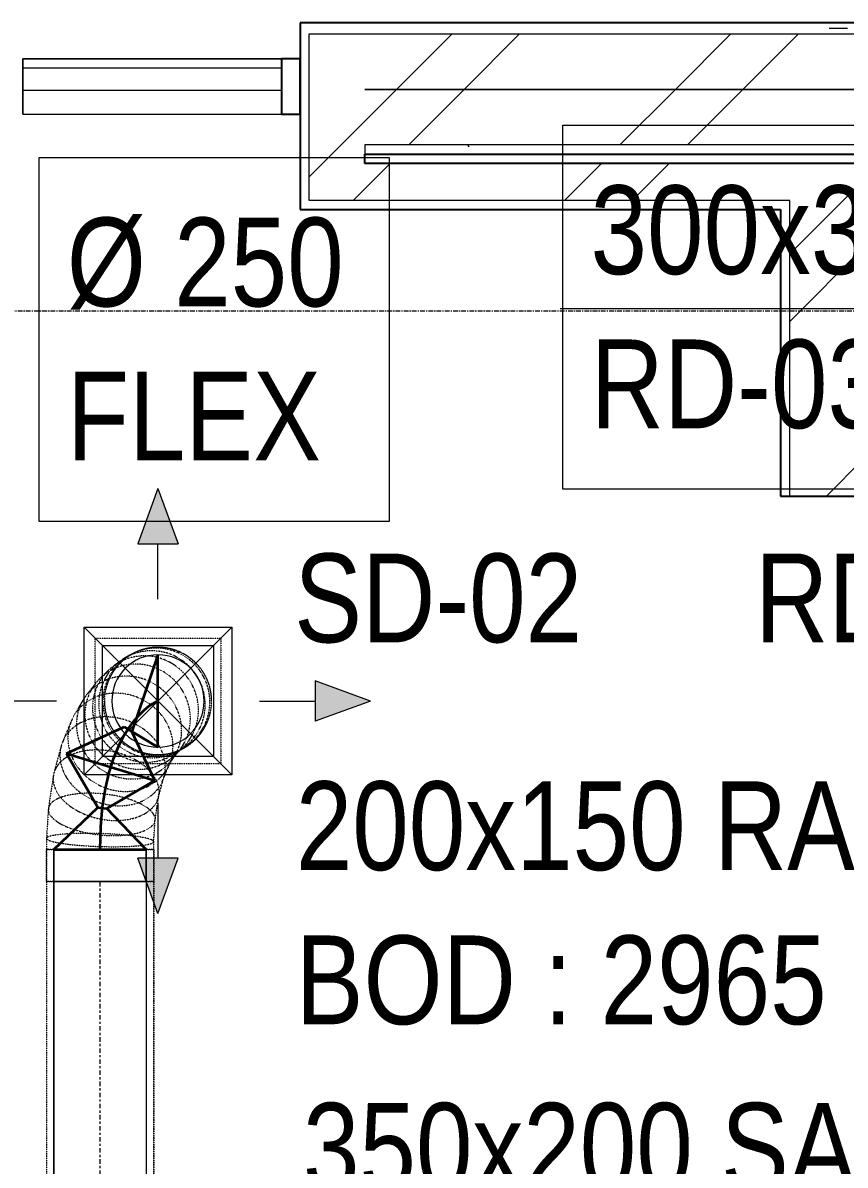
# Model space of a CAD drawing. Header units: inches. Extents: x -83664 to 20107, y -47222 to 19398.
# Drawn here: x -22297 to -20072, y -3073 to 15 of the extents above; entities that cross this region are included whole.
import ezdxf

# ---------------------------------------------------------------- set-up
doc = ezdxf.new("R2010")
doc.units = ezdxf.units.IN
doc.header["$MEASUREMENT"] = 0
for name, pattern in [('Center', [29.999999, 12, -6, 6, -6]), ('Grid Line', [22.225, 12.7, -3.175, 3.175, -3.175]), ('Hidden 0_50', [1.0584, 0.5292, -0.5292])]:
    doc.linetypes.add(name, pattern=pattern)
for name, color, linetype, lineweight, true_color in [('A-DETL', 7, 'Continuous', 18, 0x00a600), ('M-HVAC-DUCT', 7, 'Continuous', 9, 0xffe97f), ('M-HVAC-DUCT-PATT', 7, 'Continuous', 35, 0x007f00)]:
    doc.layers.add(name, color=color, linetype=linetype, lineweight=lineweight, true_color=true_color)
for name, color, linetype, lineweight in [('A-DETL-GENF', 7, 'Continuous', 9), ('A-GLAZ-CURT', 7, 'Continuous', 9), ('A-GLAZ-CWMG', 7, 'Continuous', 9), ('A-WALL', 7, 'Continuous', 9), ('A-WALL-PATT', 7, 'Continuous', 25), ('G-ANNO-TEXT', 7, 'Continuous', 9), ('M-HVAC-CDFF', 7, 'Continuous', 9), ('M-HVAC-DUCT-CNTR', 7, 'Center', 9), ('M-HVAC-DUCT-IDEN', 7, 'Continuous', 18), ('S-GRID', 7, 'Continuous', 9)]:
    doc.layers.add(name, color=color, linetype=linetype, lineweight=lineweight)
doc.styles.add('Arial Narrow_21', font='ARIALN.TTF', dxfattribs={"height": 240})
pattern_1 = [(45, (0, 0), (-377.1708, 377.1708), []), (45, (0, 571.5), (-377.1708, 377.1708), [])]
pattern_2 = [(0, (0, 0), (1219.2, 304.8), [50.292, -864.108, 50.292, -864.108, -4876.8]), (0, (0, 0), (1219.2, 304.8), [-1828.8, 50.292, -1778.508, 50.292, -864.108, -2133.6]), (0, (0, 0), (1219.2, 304.8), [-4572, 50.292, -559.308, 50.292, -1473.708]), (120, (457.2, 152.4), (-873.56454, 903.4582), [50.292, -864.108, 50.292, -864.108, -4876.8]), (120, (457.2, 152.4), (-873.56454, 903.4582), [-1828.8, 50.292, -1778.508, 50.292, -864.108, -2133.6]), (120, (457.2, 152.4), (-873.56454, 903.4582), [-4572, 50.292, -559.308, 50.292, -1473.708]), (240, (609.6, 762), (-345.63546, -1208.2582), [50.292, -864.108, 50.292, -864.108, -4876.8]), (240, (609.6, 762), (-345.63546, -1208.2582), [-1828.8, 50.292, -1778.508, 50.292, -864.108, -2133.6]), (240, (609.6, 762), (-345.63546, -1208.2582), [-4572, 50.292, -559.308, 50.292, -1473.708])]

# ---------------------------------------------------------------- blocks, each defined once
blk = doc.blocks.new('GCE-AT-Supply Air Rectangular Diffuser - 300x300-6788639-FIRST FLOOR AC CONDITIONING LAYOUT - PART A')
at = {"layer": 'A-DETL-GENF', "true_color": 0xff7f00}
for points in [[(54.6, 425), (0, 575), (-54.6, 425)], [(-425, -54.6), (-425, 54.6), (-575, 0)], [(425, -54.6), (575, 0), (425, 54.6)], [(0, -575), (54.6, -425), (-54.6, -425)]]:
    blk.add_hatch(color=30, dxfattribs=at).paths.add_polyline_path(points)
at = {"layer": 'A-DETL-GENF', "color": 30, "true_color": 0xff7f00}
for p, q in [((0, 575), (-54.6, 425)), ((0, 575), (54.6, 425)), ((-54.6, 425), (54.6, 425)), ((0, 275), (0, 425)), ((-200, -200), (200, 200)), ((-200, 200), (200, -200)), ((-200, -200), (-200, 200)), ((-200, 200), (200, 200)), ((200, 200), (200, -200)), ((-575, 0), (-425, 54.6)), ((-425, -54.6), (-425, 54.6)), ((425, 54.6), (425, -54.6)), ((575, 0), (425, 54.6)), ((-575, 0), (-425, -54.6)), ((275, 0), (425, 0)), ((-275, 0), (-425, 0)), ((575, 0), (425, -54.6)), ((200, -200), (-200, -200)), ((0, -275), (0, -425)), ((54.6, -425), (-54.6, -425)), ((0, -575), (-54.6, -425)), ((0, -575), (54.6, -425))]:
    blk.add_line(p, q, dxfattribs=at)
blk = doc.blocks.new('M_Rec to Rnd Transition - Angle - 60 Degree-8131099-FIRST FLOOR AC CONDITIONING LAYOUT - PART A')
at = {"layer": 'M-HVAC-DUCT', "color": 30, "true_color": 0xff7f00}
for p, q in [((0, 125), (86.6, 125)), ((86.6, 125), (0, 125)), ((0, 125), (0, -125)), ((0, -125), (0, 125)), ((86.6, 0), (86.6, 125)), ((86.6, 0), (86.6, 125)), ((86.6, -125), (86.6, 0)), ((86.6, -125), (86.6, 0)), ((0, -125), (86.6, -125)), ((86.6, -125), (0, -125))]:
    blk.add_line(p, q, dxfattribs=at)
blk = doc.blocks.new('M_Rectangular to Round Transition - Angle - 45 Degree-7600494-FIRST FLOOR AC CONDITIONING LAYOUT - PART A')
at = {"layer": 'M-HVAC-DUCT', "color": 30, "true_color": 0xff7f00}
for p, q in [((160335, 87412.4), (160335, 87712.4)), ((160335, 87712.4), (160635, 87712.4)), ((160635, 87712.4), (160635, 87412.4)), ((160635, 87412.4), (160335, 87412.4))]:
    blk.add_line(p, q, dxfattribs=at)
for start, end in [(90, 180), (0, 90), (180, 270), (270, 0)]:
    blk.add_arc((160485, 87562.4), 125, start, end, dxfattribs=at)
blk = doc.blocks.new('TEMW-SMBZ-HO-BM-HVAC-00002_rvt-1-FIRST FLOOR AC CONDITIONING LAYOUT - PART A')
at = {"layer": 'M-HVAC-DUCT', "color": 30, "linetype": 'Hidden 0_50', "true_color": 0xff7f00}
for p, q in [((129355, 96384), (129355, 96724)), ((129355, 96724), (129695, 96724)), ((129695, 96724), (129695, 96384)), ((129448.8, 96678), (129436.7, 96671.1)), ((129465.9, 96686.4), (129461.4, 96684.4)), ((129422.6, 96661.8), (129404.6, 96648.5)), ((129390.7, 96636.8), (129368.7, 96615.5)), ((129356.3, 96601.8), (129332, 96570.8)), ((129322, 96556.1), (129297.2, 96513.6)), ((129290.3, 96499.6), (129267, 96443.3)), ((129263.1, 96432), (129243.4, 96359.5)), ((129577.8, 96415.9), (129594.9, 96428.6)), ((129549.8, 96371.1), (129571.4, 96408.2)), ((129561.5, 96393.5), (129583.5, 96421.6)), ((129571.1, 96407.8), (129591.6, 96427.7)), ((129579.8, 96419.7), (129584.2, 96421.6)), ((129580.7, 96419.4), (129592.5, 96426.1)), ((129695, 96384), (129355, 96384)), ((129537.4, 96338.4), (129556.8, 96385.1)), ((129242, 96352.9), (129228.6, 96263.7)), ((129525.9, 96293.1), (129541.3, 96349.7)), ((129517, 96231), (129527.3, 96299.8)), ((129228.4, 96261.9), (129223.4, 96182.8)), ((129513.4, 96173.4), (129517.1, 96232.8)), ((129223.4, 96182.6), (129223.4, 96152.6)), ((129223.4, 96152.6), (129513.4, 96152.6)), ((129223.4, 96152.6), (129513.4, 96152.6)), ((129223.4, 96066), (129223.4, 96152.6)), ((129223.4, 96152.6), (129223.4, 96066)), ((129368.4, 96152.6), (129223.4, 96152.6)), ((129368.4, 96152.6), (129223.4, 96152.6)), ((129513.4, 96152.6), (129368.4, 96152.6)), ((129513.4, 96152.6), (129368.4, 96152.6)), ((129513.4, 96152.6), (129513.4, 96173.6)), ((129513.4, 96066), (129513.4, 96152.6)), ((129513.4, 96152.6), (129513.4, 96066)), ((129513.4, 96066), (129223.4, 96066)), ((129223.4, 96066), (129513.4, 96066)), ((129513.4, 96066), (129223.4, 96066)), ((129223.4, 96066), (129513.4, 96066)), ((129223.4, 96066), (129223.4, 94732.8)), ((129223.4, 96066), (129223.4, 94732.8)), ((129513.4, 94732.8), (129513.4, 96066)), ((129513.4, 96066), (129513.4, 94732.8))]:
    blk.add_line(p, q, dxfattribs=at)
at = {"layer": 'M-HVAC-DUCT', "color": 30, "true_color": 0xff7f00}
for p, q in [((129243.4, 96066), (129493.4, 96066)), ((129493.4, 96066), (129243.4, 96066)), ((129243.4, 94732.8), (129243.4, 96066)), ((129243.4, 96066), (129243.4, 94732.8)), ((129493.4, 96066), (129493.4, 94732.8)), ((129493.4, 96066), (129493.4, 94732.8))]:
    blk.add_line(p, q, dxfattribs=at)
at = {"layer": 'M-HVAC-DUCT', "color": 30, "linetype": 'Hidden 0_50', "true_color": 0xff7f00}
for start, end in [(90, 180), (348.1411, 168.1411), (0, 90), (168.1411, 348.1411), (180, 270), (270, 0)]:
    blk.add_arc((129525, 96554), 145, start, end, dxfattribs=at)
for points in [[(129631.8, 96501.7), (129634.2, 96513.9), (129635.8, 96539.1), (129628.3, 96576.5), (129611.5, 96610.9), (129586.5, 96639.9), (129555, 96661.5), (129519.1, 96674.4), (129481.4, 96677.5), (129444.3, 96670.8), (129410.4, 96654.6), (129382, 96630.1), (129361, 96598.9), (129353, 96575.1), (129350.6, 96562.8)], [(129649.8, 96515), (129652.3, 96527.3), (129654.1, 96552.7), (129646.9, 96590.3), (129630.3, 96624.7), (129605.3, 96653.8), (129573.8, 96675.5), (129537.9, 96688.2), (129500, 96691.3), (129462.6, 96684.4), (129428.4, 96668), (129399.7, 96643.2), (129378.4, 96611.8), (129370.2, 96587.8), (129367.6, 96575.5)], [(129662.3, 96522.1), (129664.9, 96534.5), (129666.8, 96559.9), (129659.7, 96597.5), (129643.1, 96632), (129618.2, 96661.1), (129586.6, 96682.7), (129550.5, 96695.5), (129512.4, 96698.4), (129474.9, 96691.4), (129440.5, 96674.8), (129411.5, 96649.9), (129390, 96618.4), (129381.6, 96594.3), (129379, 96581.9)], [(129666.9, 96524.2), (129669.5, 96536.6), (129671.5, 96562), (129664.4, 96599.7), (129647.8, 96634.2), (129622.9, 96663.2), (129591.3, 96684.8), (129555.2, 96697.5), (129517, 96700.4), (129479.4, 96693.4), (129444.8, 96676.8), (129415.8, 96651.9), (129394.2, 96620.2), (129385.7, 96596.2), (129383.1, 96583.8)], [(129610.2, 96480.8), (129612.5, 96493), (129613.8, 96517.9), (129605.9, 96554.9), (129588.8, 96588.9), (129563.6, 96617.7), (129531.9, 96639.2), (129496.1, 96652.1), (129458.5, 96655.4), (129421.6, 96648.9), (129388, 96633), (129360, 96608.9), (129339.5, 96578.1), (129331.8, 96554.6), (129329.5, 96542.5)], [(129587.1, 96451.4), (129589.1, 96463.2), (129590, 96487.6), (129581.5, 96523.8), (129563.8, 96557.1), (129538.2, 96585.4), (129506.3, 96606.6), (129470.4, 96619.4), (129432.8, 96622.7), (129396.2, 96616.5), (129363, 96601.2), (129335.6, 96577.7), (129315.7, 96547.8), (129308.4, 96524.8), (129306.3, 96513)], [(129383.1, 96583.8), (129380.5, 96571.4), (129378.6, 96545.9), (129385.6, 96508.3), (129402.2, 96473.8), (129427.1, 96444.7), (129458.8, 96423.1), (129494.9, 96410.4), (129533.1, 96407.5), (129570.7, 96414.6), (129605.2, 96431.2), (129634.3, 96456.1), (129655.9, 96487.7), (129664.3, 96511.8), (129666.9, 96524.2)], [(129564.3, 96412.2), (129566, 96423.5), (129566.2, 96446.8), (129556.8, 96481.4), (129538.4, 96513.4), (129512, 96540.5), (129479.7, 96560.9), (129443.5, 96573.2), (129406, 96576.6), (129369.6, 96570.9), (129337, 96556.4), (129310.2, 96534.2), (129291.1, 96505.6), (129284.5, 96483.8), (129282.7, 96472.5)], [(129350.6, 96562.8), (129348.2, 96550.6), (129346.6, 96525.3), (129354, 96488), (129370.8, 96453.6), (129395.9, 96424.6), (129427.4, 96403), (129463.2, 96390.1), (129501, 96387), (129538.1, 96393.7), (129572, 96409.9), (129600.4, 96434.4), (129621.3, 96465.6), (129629.4, 96489.4), (129631.8, 96501.7)], [(129367.6, 96575.5), (129365.1, 96563.1), (129363.3, 96537.8), (129370.6, 96500.2), (129387.2, 96465.7), (129412.1, 96436.7), (129443.6, 96415), (129479.6, 96402.2), (129517.5, 96399.2), (129554.8, 96406.1), (129589, 96422.5), (129617.7, 96447.2), (129639, 96478.7), (129647.3, 96502.7), (129649.8, 96515)], [(129379, 96581.9), (129376.4, 96569.6), (129374.5, 96544.1), (129381.6, 96506.5), (129398.2, 96472), (129423.1, 96442.9), (129454.7, 96421.3), (129490.7, 96408.6), (129528.8, 96405.7), (129566.4, 96412.7), (129600.8, 96429.2), (129629.8, 96454.1), (129651.3, 96485.7), (129659.7, 96509.7), (129662.3, 96522.1)], [(129329.5, 96542.5), (129327.3, 96530.4), (129326, 96505.4), (129333.8, 96468.5), (129351, 96434.4), (129376.2, 96405.7), (129407.8, 96384.1), (129443.7, 96371.2), (129481.3, 96368), (129518.2, 96374.5), (129551.7, 96390.3), (129579.7, 96414.5), (129600.2, 96445.2), (129608, 96468.7), (129610.2, 96480.8)], [(129543.9, 96362.9), (129545.2, 96373.1), (129544.5, 96394.1), (129533.7, 96425.5), (129514, 96454.5), (129486.7, 96479.1), (129453.6, 96497.8), (129417, 96509.1), (129379.4, 96512.4), (129343.4, 96507.4), (129311.3, 96494.5), (129285.5, 96474.5), (129267.6, 96448.8), (129261.8, 96429), (129260.5, 96418.8)], [(129306.3, 96513), (129304.3, 96501.1), (129303.4, 96476.7), (129311.9, 96440.5), (129329.6, 96407.2), (129355.2, 96378.9), (129387.1, 96357.7), (129423, 96345), (129460.6, 96341.6), (129497.2, 96347.8), (129530.4, 96363.1), (129557.8, 96386.6), (129577.7, 96416.6), (129585, 96439.5), (129587.1, 96451.4)], [(129282.7, 96472.5), (129281, 96461.2), (129280.8, 96437.9), (129290.2, 96403.3), (129308.7, 96371.3), (129335, 96344.2), (129367.4, 96323.8), (129403.5, 96311.5), (129441.1, 96308), (129477.4, 96313.8), (129510.1, 96328.3), (129536.9, 96350.5), (129555.9, 96379.1), (129562.6, 96400.9), (129564.3, 96412.2)], [(129527.8, 96303.5), (129528.5, 96311.6), (129526.6, 96328.3), (129514.1, 96353.2), (129492.7, 96376.2), (129464, 96395.9), (129429.9, 96410.8), (129392.8, 96420), (129355, 96422.7), (129319.3, 96418.9), (129288.1, 96408.8), (129263.4, 96393.1), (129247, 96372.8), (129242.3, 96357.2), (129241.6, 96349.1)], [(129260.5, 96418.8), (129259.3, 96408.6), (129260, 96387.6), (129270.7, 96356.2), (129290.4, 96327.2), (129317.8, 96302.6), (129350.9, 96283.9), (129387.4, 96272.6), (129425, 96269.3), (129461.1, 96274.3), (129493.1, 96287.2), (129518.9, 96307.2), (129536.8, 96332.9), (129542.6, 96352.7), (129543.9, 96362.9)], [(129241.6, 96349.1), (129240.9, 96341), (129242.8, 96324.4), (129255.3, 96299.4), (129276.6, 96276.4), (129305.3, 96256.7), (129339.4, 96241.8), (129376.6, 96232.6), (129414.3, 96229.9), (129450, 96233.7), (129481.3, 96243.8), (129506, 96259.5), (129522.4, 96279.8), (129527.1, 96295.4), (129527.8, 96303.5)], [(129517.2, 96233.3), (129517.4, 96238.2), (129514.5, 96248.1), (129500.5, 96263.1), (129477.8, 96277), (129447.9, 96288.9), (129412.9, 96297.9), (129375.2, 96303.5), (129337.3, 96305.3), (129301.9, 96303.1), (129271.2, 96297.1), (129247.5, 96287.8), (129232.3, 96275.6), (129228.6, 96266.3), (129228.4, 96261.4)], [(129228.4, 96261.4), (129228.2, 96256.5), (129231.1, 96246.6), (129245.1, 96231.6), (129267.8, 96217.7), (129297.6, 96205.8), (129332.6, 96196.8), (129370.3, 96191.2), (129408.2, 96189.4), (129443.7, 96191.6), (129474.3, 96197.5), (129498, 96206.9), (129513.2, 96219.1), (129517, 96228.4), (129517.2, 96233.3)], [(129513.4, 96173.6), (129513.4, 96175.1), (129510.1, 96178.2), (129495.4, 96183), (129472.1, 96187.4), (129441.7, 96191.1), (129406.3, 96194), (129368.4, 96195.8), (129330.4, 96196.4), (129295.1, 96195.7), (129264.7, 96193.8), (129241.4, 96190.9), (129226.7, 96187.1), (129223.4, 96184.2), (129223.4, 96182.6)], [(129223.4, 96182.6), (129223.4, 96181.1), (129226.7, 96178), (129241.4, 96173.2), (129264.7, 96168.8), (129295.1, 96165.1), (129330.4, 96162.2), (129368.4, 96160.4), (129406.3, 96159.8), (129441.7, 96160.5), (129472.1, 96162.4), (129495.4, 96165.3), (129510.1, 96169.1), (129513.4, 96172), (129513.4, 96173.6)]]:
    blk.add_open_spline(points, degree=3, dxfattribs=at)
at = {"layer": 'M-HVAC-DUCT-CNTR', "color": 30, "true_color": 0xff7f00}
blk.add_line((129368.4, 94732.8), (129368.4, 96066), dxfattribs=at)
at = {"layer": 'M-HVAC-DUCT-CNTR', "color": 30, "linetype": 'Continuous', "lineweight": 35, "true_color": 0xff7f00}
blk.add_open_spline([(129368.4, 96152.6), (129368.4, 96496.3), (129525, 96554), (129525, 96554)], degree=3, dxfattribs=at)
at = {"layer": 'M-HVAC-DUCT-PATT', "color": 30, "true_color": 0xff7f00}
for p, q in [((129525, 96679), (129454, 96471.1)), ((129525, 96429), (129525, 96679)), ((129277.7, 96412), (129433.6, 96484.5)), ((129525, 96429), (129433.6, 96484.5)), ((129433.6, 96484.5), (129454, 96471.1)), ((129516.8, 96339), (129454, 96471.1)), ((129277.7, 96412), (129516.8, 96339)), ((129277.7, 96412), (129516.8, 96339)), ((129277.7, 96412), (129362.6, 96266.3)), ((129516.8, 96339), (129386.9, 96263.3)), ((129243.4, 96152.6), (129362.6, 96266.3)), ((129362.6, 96266.3), (129386.9, 96263.3)), ((129493.4, 96152.6), (129386.9, 96263.3)), ((129243.4, 96152.6), (129493.4, 96152.6)), ((129243.4, 96152.6), (129493.4, 96152.6))]:
    blk.add_line(p, q, dxfattribs=at)
at = {"layer": 'M-HVAC-CDFF', "color": 6, "linetype": 'Hidden 0_50', "lineweight": 9, "true_color": 0xff00ff}
blk.add_blockref('GCE-AT-Supply Air Rectangular Diffuser - 300x300-6788639-FIRST FLOOR AC CONDITIONING LAYOUT - PART A', (129525, 96554), dxfattribs=at)
at = {"layer": 'M-HVAC-DUCT', "color": 6, "linetype": 'Hidden 0_50', "lineweight": 9, "true_color": 0xff00ff}
for name, p, rotation in [('M_Rectangular to Round Transition - Angle - 45 Degree-7600494-FIRST FLOOR AC CONDITIONING LAYOUT - PART A', (290010, 184116.4), 180), ('M_Rec to Rnd Transition - Angle - 60 Degree-8131099-FIRST FLOOR AC CONDITIONING LAYOUT - PART A', (129368.4, 96066), 90)]:
    blk.add_blockref(name, p, dxfattribs=dict(at, rotation=rotation))
blk = doc.blocks.new('TEMW-SMBZ-HO-BM-HVAC-00002_rvt-2-FIRST FLOOR AC CONDITIONING LAYOUT - PART A')
at = {"layer": 'M-HVAC-DUCT', "color": 30, "linetype": 'Hidden 0_50', "true_color": 0xff7f00}
for p, q in [((129355, 96384), (129355, 96724)), ((129355, 96724), (129695, 96724)), ((129695, 96724), (129695, 96384)), ((129448.8, 96678), (129436.7, 96671.1)), ((129465.9, 96686.4), (129461.4, 96684.4)), ((129422.6, 96661.8), (129404.6, 96648.5)), ((129390.7, 96636.8), (129368.7, 96615.5)), ((129356.3, 96601.8), (129332, 96570.8)), ((129322, 96556.1), (129297.2, 96513.6)), ((129290.3, 96499.6), (129267, 96443.3)), ((129263.1, 96432), (129243.4, 96359.5)), ((129577.8, 96415.9), (129594.9, 96428.6)), ((129549.8, 96371.1), (129571.4, 96408.2)), ((129561.5, 96393.5), (129583.5, 96421.6)), ((129571.1, 96407.8), (129591.6, 96427.7)), ((129579.8, 96419.7), (129584.2, 96421.6)), ((129580.7, 96419.4), (129592.5, 96426.1)), ((129695, 96384), (129355, 96384)), ((129537.4, 96338.4), (129556.8, 96385.1)), ((129242, 96352.9), (129228.6, 96263.7)), ((129525.9, 96293.1), (129541.3, 96349.7)), ((129517, 96231), (129527.3, 96299.8)), ((129228.4, 96261.9), (129223.4, 96182.8)), ((129513.4, 96173.4), (129517.1, 96232.8)), ((129223.4, 96182.6), (129223.4, 96152.6)), ((129223.4, 96152.6), (129513.4, 96152.6)), ((129223.4, 96152.6), (129513.4, 96152.6)), ((129223.4, 96066), (129223.4, 96152.6)), ((129223.4, 96152.6), (129223.4, 96066)), ((129368.4, 96152.6), (129223.4, 96152.6)), ((129368.4, 96152.6), (129223.4, 96152.6)), ((129513.4, 96152.6), (129368.4, 96152.6)), ((129513.4, 96152.6), (129368.4, 96152.6)), ((129513.4, 96152.6), (129513.4, 96173.6)), ((129513.4, 96066), (129513.4, 96152.6)), ((129513.4, 96152.6), (129513.4, 96066)), ((129513.4, 96066), (129223.4, 96066)), ((129223.4, 96066), (129513.4, 96066)), ((129513.4, 96066), (129223.4, 96066)), ((129223.4, 96066), (129513.4, 96066)), ((129223.4, 96066), (129223.4, 94732.8)), ((129223.4, 96066), (129223.4, 94732.8)), ((129513.4, 94732.8), (129513.4, 96066)), ((129513.4, 96066), (129513.4, 94732.8))]:
    blk.add_line(p, q, dxfattribs=at)
at = {"layer": 'M-HVAC-DUCT', "color": 30, "true_color": 0xff7f00}
for p, q in [((129243.4, 96066), (129493.4, 96066)), ((129493.4, 96066), (129243.4, 96066)), ((129243.4, 94732.8), (129243.4, 96066)), ((129243.4, 96066), (129243.4, 94732.8)), ((129493.4, 96066), (129493.4, 94732.8)), ((129493.4, 96066), (129493.4, 94732.8))]:
    blk.add_line(p, q, dxfattribs=at)
at = {"layer": 'M-HVAC-DUCT', "color": 30, "linetype": 'Hidden 0_50', "true_color": 0xff7f00}
for start, end in [(90, 180), (348.1411, 168.1411), (0, 90), (168.1411, 348.1411), (180, 270), (270, 0)]:
    blk.add_arc((129525, 96554), 145, start, end, dxfattribs=at)
for points in [[(129631.8, 96501.7), (129634.2, 96513.9), (129635.8, 96539.1), (129628.3, 96576.5), (129611.5, 96610.9), (129586.5, 96639.9), (129555, 96661.5), (129519.1, 96674.4), (129481.4, 96677.5), (129444.3, 96670.8), (129410.4, 96654.6), (129382, 96630.1), (129361, 96598.9), (129353, 96575.1), (129350.6, 96562.8)], [(129649.8, 96515), (129652.3, 96527.3), (129654.1, 96552.7), (129646.9, 96590.3), (129630.3, 96624.7), (129605.3, 96653.8), (129573.8, 96675.5), (129537.9, 96688.2), (129500, 96691.3), (129462.6, 96684.4), (129428.4, 96668), (129399.7, 96643.2), (129378.4, 96611.8), (129370.2, 96587.8), (129367.6, 96575.5)], [(129662.3, 96522.1), (129664.9, 96534.5), (129666.8, 96559.9), (129659.7, 96597.5), (129643.1, 96632), (129618.2, 96661.1), (129586.6, 96682.7), (129550.5, 96695.5), (129512.4, 96698.4), (129474.9, 96691.4), (129440.5, 96674.8), (129411.5, 96649.9), (129390, 96618.4), (129381.6, 96594.3), (129379, 96581.9)], [(129666.9, 96524.2), (129669.5, 96536.6), (129671.5, 96562), (129664.4, 96599.7), (129647.8, 96634.2), (129622.9, 96663.2), (129591.3, 96684.8), (129555.2, 96697.5), (129517, 96700.4), (129479.4, 96693.4), (129444.8, 96676.8), (129415.8, 96651.9), (129394.2, 96620.2), (129385.7, 96596.2), (129383.1, 96583.8)], [(129610.2, 96480.8), (129612.5, 96493), (129613.8, 96517.9), (129605.9, 96554.9), (129588.8, 96588.9), (129563.6, 96617.7), (129531.9, 96639.2), (129496.1, 96652.1), (129458.5, 96655.4), (129421.6, 96648.9), (129388, 96633), (129360, 96608.9), (129339.5, 96578.1), (129331.8, 96554.6), (129329.5, 96542.5)], [(129587.1, 96451.4), (129589.1, 96463.2), (129590, 96487.6), (129581.5, 96523.8), (129563.8, 96557.1), (129538.2, 96585.4), (129506.3, 96606.6), (129470.4, 96619.4), (129432.8, 96622.7), (129396.2, 96616.5), (129363, 96601.2), (129335.6, 96577.7), (129315.7, 96547.8), (129308.4, 96524.8), (129306.3, 96513)], [(129383.1, 96583.8), (129380.5, 96571.4), (129378.6, 96545.9), (129385.6, 96508.3), (129402.2, 96473.8), (129427.1, 96444.7), (129458.8, 96423.1), (129494.9, 96410.4), (129533.1, 96407.5), (129570.7, 96414.6), (129605.2, 96431.2), (129634.3, 96456.1), (129655.9, 96487.7), (129664.3, 96511.8), (129666.9, 96524.2)], [(129564.3, 96412.2), (129566, 96423.5), (129566.2, 96446.8), (129556.8, 96481.4), (129538.4, 96513.4), (129512, 96540.5), (129479.7, 96560.9), (129443.5, 96573.2), (129406, 96576.6), (129369.6, 96570.9), (129337, 96556.4), (129310.2, 96534.2), (129291.1, 96505.6), (129284.5, 96483.8), (129282.7, 96472.5)], [(129350.6, 96562.8), (129348.2, 96550.6), (129346.6, 96525.3), (129354, 96488), (129370.8, 96453.6), (129395.9, 96424.6), (129427.4, 96403), (129463.2, 96390.1), (129501, 96387), (129538.1, 96393.7), (129572, 96409.9), (129600.4, 96434.4), (129621.3, 96465.6), (129629.4, 96489.4), (129631.8, 96501.7)], [(129367.6, 96575.5), (129365.1, 96563.1), (129363.3, 96537.8), (129370.6, 96500.2), (129387.2, 96465.7), (129412.1, 96436.7), (129443.6, 96415), (129479.6, 96402.2), (129517.5, 96399.2), (129554.8, 96406.1), (129589, 96422.5), (129617.7, 96447.2), (129639, 96478.7), (129647.3, 96502.7), (129649.8, 96515)], [(129379, 96581.9), (129376.4, 96569.6), (129374.5, 96544.1), (129381.6, 96506.5), (129398.2, 96472), (129423.1, 96442.9), (129454.7, 96421.3), (129490.7, 96408.6), (129528.8, 96405.7), (129566.4, 96412.7), (129600.8, 96429.2), (129629.8, 96454.1), (129651.3, 96485.7), (129659.7, 96509.7), (129662.3, 96522.1)], [(129329.5, 96542.5), (129327.3, 96530.4), (129326, 96505.4), (129333.8, 96468.5), (129351, 96434.4), (129376.2, 96405.7), (129407.8, 96384.1), (129443.7, 96371.2), (129481.3, 96368), (129518.2, 96374.5), (129551.7, 96390.3), (129579.7, 96414.5), (129600.2, 96445.2), (129608, 96468.7), (129610.2, 96480.8)], [(129543.9, 96362.9), (129545.2, 96373.1), (129544.5, 96394.1), (129533.7, 96425.5), (129514, 96454.5), (129486.7, 96479.1), (129453.6, 96497.8), (129417, 96509.1), (129379.4, 96512.4), (129343.4, 96507.4), (129311.3, 96494.5), (129285.5, 96474.5), (129267.6, 96448.8), (129261.8, 96429), (129260.5, 96418.8)], [(129306.3, 96513), (129304.3, 96501.1), (129303.4, 96476.7), (129311.9, 96440.5), (129329.6, 96407.2), (129355.2, 96378.9), (129387.1, 96357.7), (129423, 96345), (129460.6, 96341.6), (129497.2, 96347.8), (129530.4, 96363.1), (129557.8, 96386.6), (129577.7, 96416.6), (129585, 96439.5), (129587.1, 96451.4)], [(129282.7, 96472.5), (129281, 96461.2), (129280.8, 96437.9), (129290.2, 96403.3), (129308.7, 96371.3), (129335, 96344.2), (129367.4, 96323.8), (129403.5, 96311.5), (129441.1, 96308), (129477.4, 96313.8), (129510.1, 96328.3), (129536.9, 96350.5), (129555.9, 96379.1), (129562.6, 96400.9), (129564.3, 96412.2)], [(129527.8, 96303.5), (129528.5, 96311.6), (129526.6, 96328.3), (129514.1, 96353.2), (129492.7, 96376.2), (129464, 96395.9), (129429.9, 96410.8), (129392.8, 96420), (129355, 96422.7), (129319.3, 96418.9), (129288.1, 96408.8), (129263.4, 96393.1), (129247, 96372.8), (129242.3, 96357.2), (129241.6, 96349.1)], [(129260.5, 96418.8), (129259.3, 96408.6), (129260, 96387.6), (129270.7, 96356.2), (129290.4, 96327.2), (129317.8, 96302.6), (129350.9, 96283.9), (129387.4, 96272.6), (129425, 96269.3), (129461.1, 96274.3), (129493.1, 96287.2), (129518.9, 96307.2), (129536.8, 96332.9), (129542.6, 96352.7), (129543.9, 96362.9)], [(129241.6, 96349.1), (129240.9, 96341), (129242.8, 96324.4), (129255.3, 96299.4), (129276.6, 96276.4), (129305.3, 96256.7), (129339.4, 96241.8), (129376.6, 96232.6), (129414.3, 96229.9), (129450, 96233.7), (129481.3, 96243.8), (129506, 96259.5), (129522.4, 96279.8), (129527.1, 96295.4), (129527.8, 96303.5)], [(129517.2, 96233.3), (129517.4, 96238.2), (129514.5, 96248.1), (129500.5, 96263.1), (129477.8, 96277), (129447.9, 96288.9), (129412.9, 96297.9), (129375.2, 96303.5), (129337.3, 96305.3), (129301.9, 96303.1), (129271.2, 96297.1), (129247.5, 96287.8), (129232.3, 96275.6), (129228.6, 96266.3), (129228.4, 96261.4)], [(129228.4, 96261.4), (129228.2, 96256.5), (129231.1, 96246.6), (129245.1, 96231.6), (129267.8, 96217.7), (129297.6, 96205.8), (129332.6, 96196.8), (129370.3, 96191.2), (129408.2, 96189.4), (129443.7, 96191.6), (129474.3, 96197.5), (129498, 96206.9), (129513.2, 96219.1), (129517, 96228.4), (129517.2, 96233.3)], [(129513.4, 96173.6), (129513.4, 96175.1), (129510.1, 96178.2), (129495.4, 96183), (129472.1, 96187.4), (129441.7, 96191.1), (129406.3, 96194), (129368.4, 96195.8), (129330.4, 96196.4), (129295.1, 96195.7), (129264.7, 96193.8), (129241.4, 96190.9), (129226.7, 96187.1), (129223.4, 96184.2), (129223.4, 96182.6)], [(129223.4, 96182.6), (129223.4, 96181.1), (129226.7, 96178), (129241.4, 96173.2), (129264.7, 96168.8), (129295.1, 96165.1), (129330.4, 96162.2), (129368.4, 96160.4), (129406.3, 96159.8), (129441.7, 96160.5), (129472.1, 96162.4), (129495.4, 96165.3), (129510.1, 96169.1), (129513.4, 96172), (129513.4, 96173.6)]]:
    blk.add_open_spline(points, degree=3, dxfattribs=at)
at = {"layer": 'M-HVAC-DUCT-CNTR', "color": 30, "true_color": 0xff7f00}
blk.add_line((129368.4, 94732.8), (129368.4, 96066), dxfattribs=at)
at = {"layer": 'M-HVAC-DUCT-CNTR', "color": 30, "linetype": 'Continuous', "lineweight": 35, "true_color": 0xff7f00}
blk.add_open_spline([(129368.4, 96152.6), (129368.4, 96496.3), (129525, 96554), (129525, 96554)], degree=3, dxfattribs=at)
at = {"layer": 'M-HVAC-DUCT-PATT', "color": 30, "true_color": 0xff7f00}
for p, q in [((129525, 96679), (129454, 96471.1)), ((129525, 96429), (129525, 96679)), ((129277.7, 96412), (129433.6, 96484.5)), ((129525, 96429), (129433.6, 96484.5)), ((129433.6, 96484.5), (129454, 96471.1)), ((129516.8, 96339), (129454, 96471.1)), ((129277.7, 96412), (129516.8, 96339)), ((129277.7, 96412), (129516.8, 96339)), ((129277.7, 96412), (129362.6, 96266.3)), ((129516.8, 96339), (129386.9, 96263.3)), ((129243.4, 96152.6), (129362.6, 96266.3)), ((129362.6, 96266.3), (129386.9, 96263.3)), ((129493.4, 96152.6), (129386.9, 96263.3)), ((129243.4, 96152.6), (129493.4, 96152.6)), ((129243.4, 96152.6), (129493.4, 96152.6))]:
    blk.add_line(p, q, dxfattribs=at)
at = {"layer": 'M-HVAC-CDFF', "color": 6, "linetype": 'Hidden 0_50', "lineweight": 9, "true_color": 0xff00ff}
blk.add_blockref('GCE-AT-Supply Air Rectangular Diffuser - 300x300-6788639-FIRST FLOOR AC CONDITIONING LAYOUT - PART A', (129525, 96554), dxfattribs=at)
at = {"layer": 'M-HVAC-DUCT', "color": 6, "linetype": 'Hidden 0_50', "lineweight": 9, "true_color": 0xff00ff}
for name, p, rotation in [('M_Rectangular to Round Transition - Angle - 45 Degree-7600494-FIRST FLOOR AC CONDITIONING LAYOUT - PART A', (290010, 184116.4), 180), ('M_Rec to Rnd Transition - Angle - 60 Degree-8131099-FIRST FLOOR AC CONDITIONING LAYOUT - PART A', (129368.4, 96066), 90)]:
    blk.add_blockref(name, p, dxfattribs=dict(at, rotation=rotation))
blk = doc.blocks.new('System Panel - Solid-1052262-FIRST FLOOR AC CONDITIONING LAYOUT - PART A')
at = {"layer": 'A-GLAZ-CURT', "color": 9, "lineweight": 18, "true_color": 0xbbbbbb}
for p, q in [((350, 10.5), (-350, 10.5)), ((-350, 10.5), (-350, -49.5)), ((350, -49.5), (350, 10.5)), ((-350, -49.5), (350, -49.5))]:
    blk.add_line(p, q, dxfattribs=at)
at = {"layer": 'A-GLAZ-CURT', "color": 9, "true_color": 0xbbbbbb}
for p, q in [((-350, -49.5), (-350, 10.5)), ((350, 10.5), (-350, 10.5)), ((350, 10.5), (350, -49.5)), ((-350, -49.5), (350, -49.5))]:
    blk.add_line(p, q, dxfattribs=at)
blk = doc.blocks.new('Rectangular Mullion - 50 x 150mm-643793-FIRST FLOOR AC CONDITIONING LAYOUT - PART A')
at = {"layer": 'A-GLAZ-CWMG', "color": 9, "true_color": 0xbbbbbb}
for p, q in [((76254.4, 63232.7), (76404.4, 63232.7)), ((76404.4, 63232.7), (76254.4, 63232.7)), ((76254.4, 63232.7), (76254.4, 62532.7)), ((76254.4, 62532.7), (76254.4, 63232.7)), ((76404.4, 62532.7), (76404.4, 63232.7)), ((76404.4, 62532.7), (76404.4, 63232.7)), ((76254.4, 62532.7), (76404.4, 62532.7)), ((76404.4, 62532.7), (76254.4, 62532.7))]:
    blk.add_line(p, q, dxfattribs=at)
blk = doc.blocks.new('Rectangular Mullion - 50 x 150mm-423468-FIRST FLOOR AC CONDITIONING LAYOUT - PART A')
at = {"layer": 'A-GLAZ-CWMG', "color": 9, "lineweight": 25, "true_color": 0xbbbbbb}
for p, q in [((0, 75), (-50, 75)), ((-50, 75), (-50, -75)), ((0, -75), (0, 75)), ((-50, -75), (0, -75))]:
    blk.add_line(p, q, dxfattribs=at)
at = {"layer": 'A-GLAZ-CWMG', "color": 9, "true_color": 0xbbbbbb}
for p, q in [((-50, -75), (-50, 75)), ((-50, 75), (0, 75)), ((0, 75), (0, -75)), ((0, -75), (-50, -75))]:
    blk.add_line(p, q, dxfattribs=at)
blk = doc.blocks.new('SMBZ_Hospital Arch Model_2026_01_29_rvt-1-FIRST FLOOR AC CONDITIONING LAYOUT - PART A')
at = {"layer": 'A-WALL-PATT', "lineweight": 9, "true_color": 0xbbbbbb}
h = blk.add_hatch(dxfattribs=at)
h.set_pattern_fill('FP_13', color=9, style=0, pattern_type=2)
h.set_pattern_definition(pattern_2)
h.paths.add_polyline_path([(135609.4, 98357.7), (135609.4, 98387.7), (129934.4, 98387.7), (129934.4, 98357.7), (135459.4, 98357.7)])
h = blk.add_hatch(dxfattribs=at)
h.set_pattern_fill('FP_12', color=9, style=0, pattern_type=2)
h.set_pattern_definition(pattern_1)
h.paths.add_polyline_path([(130084.4, 97907.7), (130084.4, 98357.7), (129934.4, 98357.7), (129934.4, 97907.7)])
h = blk.add_hatch(dxfattribs=at)
h.set_pattern_fill('FP_12', color=9, style=0, pattern_type=2)
h.set_pattern_definition(pattern_1)
h.paths.add_polyline_path([(135288.1, 98207.7), (135459.4, 98207.7), (135459.4, 98357.7), (130084.4, 98357.7), (130084.4, 98207.7), (134497, 98207.7)])
h = blk.add_hatch(dxfattribs=at)
h.set_pattern_fill('FP_12', color=9, style=0, pattern_type=2)
h.set_pattern_definition(pattern_1)
h.paths.add_polyline_path([(135288.1, 98057.7), (135459.4, 98057.7), (135459.4, 98207.7), (130084.4, 98207.7), (130084.4, 98057.7), (134497, 98057.7)])
h = blk.add_hatch(dxfattribs=at)
h.set_pattern_fill('FP_13', color=9, style=0, pattern_type=2)
h.set_pattern_definition(pattern_2)
h.paths.add_polyline_path([(132914.7, 98032.7), (135459.4, 98032.7), (135459.4, 98057.7), (130084.4, 98057.7), (130084.4, 98032.7), (131332.4, 98032.7)])
h = blk.add_hatch(dxfattribs=at)
h.set_pattern_fill('FP_12', color=9, style=0, pattern_type=2)
h.set_pattern_definition(pattern_1)
h.paths.add_polyline_path([(130084.4, 97907.7), (131234.4, 97907.7), (131234.4, 98007.7), (130084.4, 98007.7)])
h = blk.add_hatch(dxfattribs=at)
h.set_pattern_fill('FP_12', color=9, style=0, pattern_type=2)
h.set_pattern_definition(pattern_1)
h.paths.add_polyline_path([(133059.4, 97907.7), (133059.4, 98007.7), (131234.4, 98007.7), (131234.4, 97907.7), (132914.7, 97907.7)])
h = blk.add_hatch(dxfattribs=at)
h.set_pattern_fill('FP_12', color=9, style=0, pattern_type=2)
h.set_pattern_definition(pattern_1)
h.paths.add_polyline_path([(131434.4, 97107.7), (131434.4, 97907.7), (131234.4, 97907.7), (131234.4, 97107.7)])
at = {"layer": 'A-WALL', "color": 9, "lineweight": 25, "true_color": 0xbbbbbb}
for p, q in [((129909.4, 98387.7), (129909.4, 97882.7)), ((129934.4, 98387.7), (129909.4, 98387.7)), ((130084.4, 98387.7), (129934.4, 98387.7)), ((135459.4, 98387.7), (130084.4, 98387.7)), ((130084.4, 98007.7), (130084.4, 98032.7)), ((130084.4, 98032.7), (135459.4, 98032.7)), ((131209.4, 98007.7), (130084.4, 98007.7)), ((131234.4, 98007.7), (131209.4, 98007.7)), ((133059.4, 98007.7), (131234.4, 98007.7)), ((129909.4, 97882.7), (129934.4, 97882.7)), ((129934.4, 97882.7), (130084.4, 97882.7)), ((130084.4, 97882.7), (131209.4, 97882.7)), ((131209.4, 97882.7), (131209.4, 97107.7)), ((131209.4, 97107.7), (131434.4, 97107.7))]:
    blk.add_line(p, q, dxfattribs=at)
at = {"layer": 'A-WALL', "color": 9, "true_color": 0xbbbbbb}
for p, q in [((129909.4, 98387.7), (129909.4, 97882.7)), ((129909.4, 98387.7), (130084.4, 98387.7)), ((130084.4, 98387.7), (129934.4, 98387.7)), ((135459.4, 98387.7), (130084.4, 98387.7)), ((129934.4, 97907.7), (129934.4, 98357.7)), ((129934.4, 98357.7), (130084.4, 98357.7)), ((130084.4, 98357.7), (135459.4, 98357.7)), ((130084.4, 98207.7), (135459.4, 98207.7)), ((135459.4, 98207.7), (130084.4, 98207.7)), ((135459.4, 98057.7), (130084.4, 98057.7)), ((130084.4, 98057.7), (130084.4, 98032.7)), ((130084.4, 98007.7), (130084.4, 98032.7)), ((130084.4, 98032.7), (135459.4, 98032.7)), ((131209.4, 98007.7), (130084.4, 98007.7)), ((133059.4, 98007.7), (131209.4, 98007.7)), ((130084.4, 97882.7), (129909.4, 97882.7)), ((130084.4, 97907.7), (129934.4, 97907.7)), ((131209.4, 97907.7), (130084.4, 97907.7)), ((130084.4, 97882.7), (131209.4, 97882.7)), ((131234.4, 97907.7), (131209.4, 97907.7)), ((131209.4, 97882.7), (131209.4, 97107.7)), ((131234.4, 97107.7), (131234.4, 97907.7)), ((131434.4, 97107.7), (131209.4, 97107.7))]:
    blk.add_line(p, q, dxfattribs=at)
at = {"layer": 'A-GLAZ-CURT', "color": 9, "lineweight": 9, "true_color": 0xbbbbbb, "rotation": 180}
blk.add_blockref('System Panel - Solid-1052262-FIRST FLOOR AC CONDITIONING LAYOUT - PART A', (129509.3, 98215.7), dxfattribs=at)
at = {"layer": 'A-GLAZ-CWMG', "color": 9, "lineweight": 9, "true_color": 0xbbbbbb, "rotation": 270}
blk.add_blockref('Rectangular Mullion - 50 x 150mm-643793-FIRST FLOOR AC CONDITIONING LAYOUT - PART A', (66626.7, 174545), dxfattribs=at)
at = {"layer": 'A-GLAZ-CWMG', "color": 9, "lineweight": 9, "true_color": 0xbbbbbb}
blk.add_blockref('Rectangular Mullion - 50 x 150mm-423468-FIRST FLOOR AC CONDITIONING LAYOUT - PART A', (129909.4, 98215.7), dxfattribs=at)

msp = doc.modelspace()

# ---------------------------------------------------------------- linework, layer by layer
at = {"layer": 'A-DETL', "color": 7, "lineweight": 9}
msp.add_line((-20843.1, -756.6), (-18563.1, -756.6), dxfattribs=at)
at = {"layer": 'G-ANNO-TEXT', "flags": 128}
for points in [[(-20836.3, -261.6), (-18553.3, -261.6), (-18553.3, -1245.6), (-20836.3, -1245.6)], [(-22253.3, -348.7), (-21306, -348.7), (-21306, -1332.7), (-22253.3, -1332.7)]]:
    msp.add_lwpolyline(points, close=True, dxfattribs=at)
at = {"layer": 'S-GRID', "color": 254, "linetype": 'Grid Line', "true_color": 0xdcdcdc}
msp.add_line((20106.7, -764.5), (-81517, -764.5), dxfattribs=at)

# ---------------------------------------------------------------- block references
at = {"lineweight": 5}
for name in ['SMBZ_Hospital Arch Model_2026_01_29_rvt-1-FIRST FLOOR AC CONDITIONING LAYOUT - PART A', 'TEMW-SMBZ-HO-BM-HVAC-00002_rvt-1-FIRST FLOOR AC CONDITIONING LAYOUT - PART A', 'TEMW-SMBZ-HO-BM-HVAC-00002_rvt-2-FIRST FLOOR AC CONDITIONING LAYOUT - PART A']:
    msp.add_blockref(name, (-151456.7, -98372.2), dxfattribs=at)

# ---------------------------------------------------------------- texts
at = {"layer": 'G-ANNO-TEXT', "char_height": 240, "attachment_point": 1, "style": 'Arial Narrow_21'}
for s, insert, width in [('300x300  01 N0', (-20761.3, -424), 2441.138), ('Ø 250', (-22178.3, -511.2), 937.974), ('RD-03      26 NC', (-20761.3, -840.7), 2573.417), ('FLEX', (-22178.3, -927.9), 865.822), ('SD-02', (-21563, -1419.5), 986.076), ('RD-03', (-20316.1, -1419.5), 1010.126)]:
    msp.add_mtext(s, dxfattribs=dict(at, insert=insert, width=width))
at = {"layer": 'M-HVAC-DUCT-IDEN', "lineweight": 9, "char_height": 240, "attachment_point": 1, "style": 'Arial Narrow_21'}
for s, insert, width in [('200x150 RAD', (-21558.9, -2035.5), 2152.531), ('BOD : 2965', (-21558.9, -2452.2), 1803.797), ('350x200 SAD', (-21539.4, -2904.8), 2128.48)]:
    msp.add_mtext(s, dxfattribs=dict(at, insert=insert, width=width))

doc.saveas('drawing.dxf')
